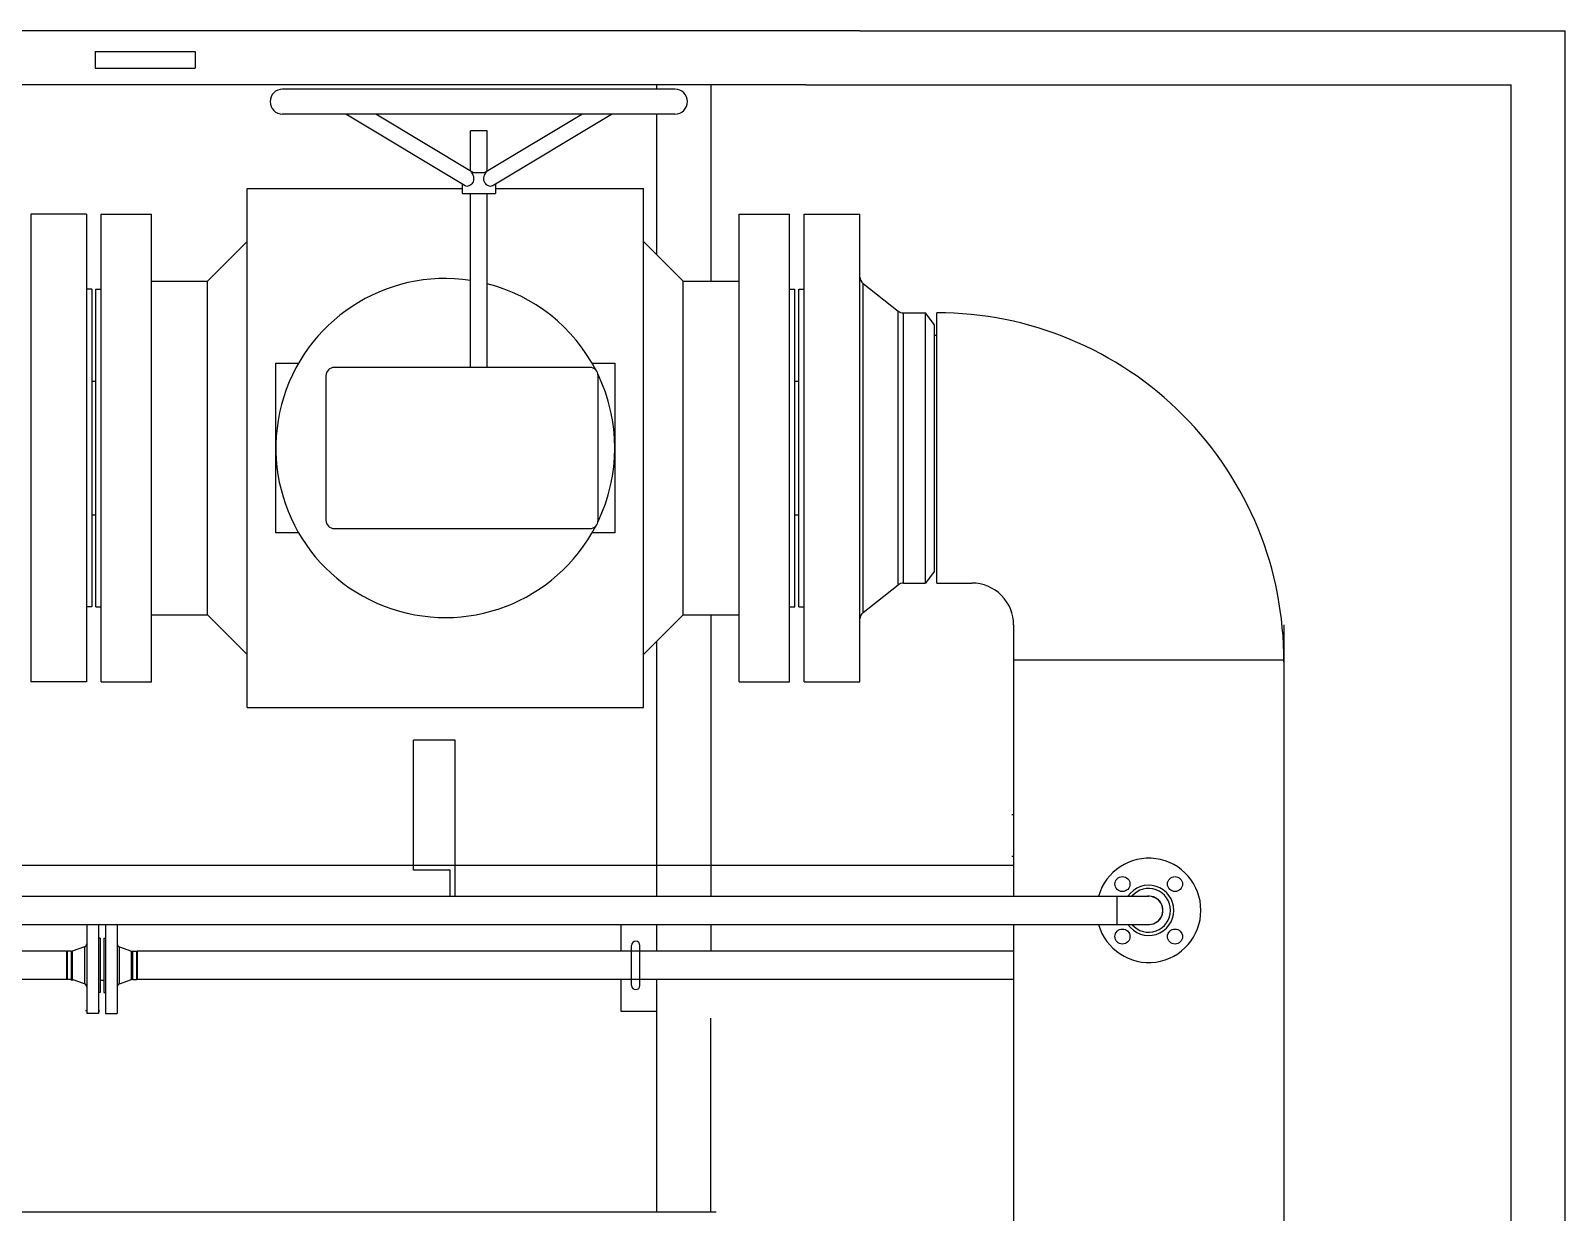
# Model space of a CAD drawing. Header units: millimetres. Extents: x 18255 to 228708, y -2217 to 146640.
# Drawn here: x 95868 to 97707, y 91792 to 93208 of the extents above; entities that cross this region are included whole.
import ezdxf

# ---------------------------------------------------------------- set-up
doc = ezdxf.new("R2010")
doc.units = ezdxf.units.MM
doc.layers.add('设备', color=8, linetype='Continuous')

msp = doc.modelspace()

# ---------------------------------------------------------------- linework, layer by layer
at = {"layer": '设备'}
for p, q in [((96861.4, 93208.3), (95656.6, 93208.3)), ((96861.4, 93208.3), (97706.6, 93208.3)), ((97706.6, 90161.2), (97706.6, 93208.3)), ((95944.7, 93183.3), (95944.7, 93163.3)), ((95944.7, 93183.3), (96064.7, 93183.3)), ((96064.7, 93183.3), (96064.7, 93163.3)), ((95944.7, 93163.3), (96064.7, 93163.3)), ((96796.4, 93143.3), (95721.6, 93143.3)), ((96639.5, 93138.3), (96169.5, 93138.3)), ((96617.7, 93143.3), (96617.7, 93138.3)), ((96682.7, 93143.3), (96682.7, 92908.3)), ((96796.4, 93143.3), (97641.6, 93143.3)), ((97641.6, 90161.2), (97641.6, 93143.3)), ((96639.5, 93108.3), (96169.5, 93108.3)), ((96388.2, 93022.4), (96245.4, 93108.3)), ((96397.4, 93038.3), (96281.1, 93108.3)), ((96411.6, 93038.3), (96527.9, 93108.3)), ((96420.8, 93022.4), (96563.6, 93108.3)), ((96617.7, 93108.3), (96617.7, 92940.2)), ((96394.5, 93040.1), (96394.5, 93088.3)), ((96414.5, 93088.3), (96394.5, 93088.3)), ((96414.5, 93040.1), (96414.5, 93088.3)), ((96395.8, 93038.3), (96413.2, 93038.3)), ((96126.9, 92397.3), (96126.9, 93019.3)), ((96126.9, 93019.3), (96384.5, 93019.3)), ((96384.5, 93024.6), (96384.5, 93013.3)), ((96390.4, 93021.8), (96388.2, 93022.4)), ((96420.8, 93022.4), (96418.6, 93021.8)), ((96424.5, 93024.6), (96424.5, 93013.3)), ((96424.5, 93019.3), (96602.1, 93019.3)), ((96602.1, 92397.3), (96602.1, 93019.3)), ((96384.5, 93013.3), (96424.5, 93013.3)), ((96394.5, 92804.9), (96394.5, 93013.3)), ((96414.5, 92804.9), (96414.5, 93013.3)), ((95867.6, 92988.3), (95867.6, 92428.3)), ((95934.6, 92988.3), (95867.6, 92988.3)), ((95934.6, 92988.3), (95934.6, 92428.3)), ((95951.9, 92428.3), (95951.9, 92988.3)), ((95951.9, 92988.3), (96012.5, 92988.3)), ((96012.5, 92428.3), (96012.5, 92988.3)), ((96716.5, 92428.3), (96716.5, 92988.3)), ((96716.5, 92988.3), (96777.1, 92988.3)), ((96777.1, 92428.3), (96777.1, 92988.3)), ((96794.4, 92428.3), (96794.4, 92988.3)), ((96794.4, 92988.3), (96861.4, 92988.3)), ((96861.4, 92428.3), (96861.4, 92988.3)), ((96079.5, 92908.3), (96126.9, 92955.7)), ((96602.1, 92955.7), (96649.5, 92908.3)), ((96012.5, 92908.3), (96079.5, 92908.3)), ((96079.5, 92508.3), (96079.5, 92908.3)), ((96649.5, 92508.3), (96649.5, 92908.3)), ((96649.5, 92908.3), (96716.5, 92908.3)), ((95941, 92898.8), (95934.6, 92898.8)), ((95941, 92898.8), (95941, 92517.8)), ((95945.5, 92517.8), (95945.5, 92898.8)), ((95945.5, 92898.8), (95951.9, 92898.8)), ((96777.1, 92898.8), (96783.5, 92898.8)), ((96783.5, 92517.8), (96783.5, 92898.8)), ((96788, 92517.8), (96788, 92898.8)), ((96788, 92898.8), (96794.4, 92898.8)), ((96865.2, 92905.3), (96907.2, 92872.4)), ((96865.2, 92511.3), (96865.2, 92905.3)), ((96907.2, 92544.3), (96907.2, 92872.4)), ((96913.4, 92546.4), (96913.4, 92870.3)), ((96913.4, 92870.3), (96939.7, 92870.3)), ((96950.4, 92856.3), (96939.7, 92870.3)), ((96939.7, 92546.4), (96939.7, 92870.3)), ((96953.4, 92546.4), (96953.4, 92870.3)), ((96950.4, 92856.3), (96950.4, 92560.4)), ((96953.4, 92843.3), (96950.4, 92843.3)), ((96161.4, 92606.8), (96161.4, 92809.9)), ((96161.4, 92809.9), (96189, 92809.9)), ((96537.6, 92804.9), (96231.4, 92804.9)), ((96539.7, 92809.9), (96567.6, 92809.9)), ((96567.6, 92809.9), (96567.6, 92606.8)), ((95941, 92788.3), (95945.5, 92788.3)), ((96221.4, 92794.9), (96221.4, 92621.8)), ((96547.6, 92621.8), (96547.6, 92794.9)), ((96783.5, 92788.3), (96788, 92788.3)), ((95941, 92628.3), (95945.5, 92628.3)), ((96783.5, 92628.3), (96788, 92628.3)), ((96189, 92606.8), (96161.4, 92606.8)), ((96231.4, 92611.8), (96537.6, 92611.8)), ((96567.6, 92606.8), (96539.7, 92606.8)), ((96950.4, 92560.4), (96939.7, 92546.4)), ((96865.2, 92511.3), (96907.2, 92544.3)), ((96913.4, 92546.4), (96939.7, 92546.4)), ((96953.4, 92546.4), (96995.5, 92546.4)), ((95941, 92517.8), (95934.6, 92517.8)), ((95945.5, 92517.8), (95951.9, 92517.8)), ((96012.5, 92508.3), (96079.5, 92508.3)), ((96079.5, 92508.3), (96126.9, 92461)), ((96602.1, 92461), (96649.5, 92508.3)), ((96649.5, 92508.3), (96716.5, 92508.3)), ((96682.7, 92508.3), (96682.7, 92208.3)), ((96777.1, 92517.8), (96783.5, 92517.8)), ((96788, 92517.8), (96794.4, 92517.8)), ((97045.5, 92496.4), (97045.5, 92454.3)), ((97369.4, 92496.4), (97369.4, 92454.3)), ((96617.7, 92476.5), (96617.7, 92208.3)), ((97045.5, 92454.3), (97045.5, 92171.2)), ((97045.5, 92454.3), (97369.4, 92454.3)), ((97045.5, 92454.3), (97369.4, 92454.3)), ((97369.4, 92454.3), (97369.4, 92320.2)), ((95934.6, 92428.3), (95867.6, 92428.3)), ((95951.9, 92428.3), (96012.5, 92428.3)), ((96716.5, 92428.3), (96777.1, 92428.3)), ((96794.4, 92428.3), (96861.4, 92428.3)), ((96126.9, 92397.3), (96602.1, 92397.3)), ((96326.2, 92202.3), (96326.2, 92358.3)), ((96376.2, 92358.3), (96326.2, 92358.3)), ((96376.2, 92171.2), (96376.2, 92358.3)), ((97369.4, 92337.5), (97369.4, 91566.3)), ((97043.2, 92269.3), (97045.5, 92269.3)), ((96617.7, 92259.8), (96617.7, 92171.2)), ((96682.7, 92259.8), (96682.7, 92171.2)), ((95703.3, 92208.3), (97045.5, 92208.3)), ((97043.2, 92219.3), (97045.5, 92219.3)), ((96370.2, 92202.3), (96326.2, 92202.3)), ((96370.2, 92171.2), (96370.2, 92202.3)), ((95822.3, 92171.2), (97207.4, 92171.2)), ((97169.4, 92137.5), (97169.4, 92171.2)), ((95822.3, 92137.5), (97207.4, 92137.5)), ((95934.7, 92137.5), (95934.7, 92030.8)), ((95948.7, 92137.5), (95948.7, 92030.8)), ((95957.2, 92137.5), (95957.2, 92030.8)), ((95971.2, 92137.5), (95971.2, 92030.8)), ((96574.7, 92137.5), (96574.7, 92105.2)), ((96617.7, 92137.5), (96617.7, 92105.2)), ((96682.7, 92137.5), (96682.7, 92105.2)), ((97045.5, 92137.5), (97045.5, 91566.3)), ((95950.7, 92120.8), (95948.7, 92120.8)), ((95950.7, 92120.8), (95950.7, 92055.8)), ((95955.2, 92120.8), (95955.2, 92055.8)), ((95955.2, 92120.8), (95957.2, 92120.8)), ((95910.7, 92105.2), (95777.8, 92105.2)), ((95910.7, 92105.2), (95910.7, 92071.5)), ((95911, 92105), (95911.2, 92105.2)), ((95911.2, 92105.2), (95911.2, 92071.5)), ((95916, 92105.2), (95911.2, 92105.2)), ((95916, 92105.2), (95916, 92071.5)), ((95932, 92110.4), (95917.3, 92105.4)), ((95917.3, 92105.4), (95917.3, 92071.3)), ((95932, 92110.4), (95932, 92066.3)), ((95973.9, 92110.4), (95988.6, 92105.4)), ((95973.9, 92066.3), (95973.9, 92110.4)), ((95988.6, 92071.3), (95988.6, 92105.4)), ((95989.9, 92071.5), (95989.9, 92105.2)), ((95989.9, 92105.2), (95994.7, 92105.2)), ((95994.9, 92105), (95994.7, 92105.2)), ((95994.7, 92071.5), (95994.7, 92105.2)), ((95995.2, 92105.2), (95995.2, 92071.5)), ((97016.2, 92105.2), (95995.2, 92105.2)), ((96587.7, 92064.3), (96587.7, 92112.3)), ((96597.7, 92064.3), (96597.7, 92112.3)), ((97045.5, 92105.2), (96776.4, 92105.2)), ((95910.7, 92071.5), (94609.8, 92071.5)), ((95911, 92071.7), (95911.2, 92071.5)), ((95916, 92071.5), (95911.2, 92071.5)), ((95918.6, 92070.8), (95915.6, 92070.8)), ((95932, 92066.3), (95917.3, 92071.3)), ((95950.7, 92070.8), (95955.2, 92070.8)), ((95973.9, 92066.3), (95988.6, 92071.3)), ((95989.9, 92071.5), (95994.7, 92071.5)), ((95994.9, 92071.7), (95994.7, 92071.5)), ((97016.2, 92071.5), (95995.2, 92071.5)), ((96574.7, 92071.5), (96574.7, 92033.3)), ((96617.7, 92071.5), (96617.7, 92025.2)), ((97045.5, 92071.5), (96776.4, 92071.5)), ((95950.7, 92055.8), (95948.7, 92055.8)), ((95955.2, 92055.8), (95957.2, 92055.8)), ((95934.7, 92033.8), (95933.1, 92033.8)), ((95948.7, 92030.8), (95934.7, 92030.8)), ((95948.7, 92033.8), (95950.4, 92033.8)), ((95957.2, 92030.8), (95971.2, 92030.8)), ((96574.7, 92033.3), (96617.7, 92033.3)), ((96617.7, 92025.2), (96617.7, 91792.5)), ((96682.7, 91792.5), (96682.7, 92025.2)), ((96689.1, 91792.5), (95802.3, 91792.5))]:
    msp.add_line(p, q, dxfattribs=at)
for centre in [(97175.9, 92185.8), (97238.9, 92185.8), (97175.9, 92122.9), (97238.9, 92122.9)]:
    msp.add_circle(centre, 9, dxfattribs=at)
for centre, radius, start, end in [((96169.5, 93123.3), 15, 90, 270), ((96639.5, 93123.3), 15, 270, 90), ((96385, 93030.2), 13.5, 33.6893, 36.9636), ((96424, 93030.2), 13.5, 143.0364, 146.3079), ((96364.5, 92708.3), 203.1, 81.4795, 332.595), ((96871.4, 92913.2), 10, 180, 231.8845), ((96364.5, 92708.3), 203.1, 27.405, 75.7354), ((96913.4, 92880.3), 10, 231.8845, 270), ((96953.7, 92454.7), 415.6, 359.6323, 90.0451), ((96231.4, 92794.9), 10, 90, 180), ((96537.6, 92794.9), 10, 0, 90), ((96364.5, 92708.3), 203.1, 334.2749, 25.7251), ((96231.4, 92621.8), 10, 180, 270), ((96537.6, 92621.8), 10, 270, 0), ((96913.4, 92536.4), 10, 90, 128.1155), ((96995.5, 92496.4), 50, 359.9999, 90.0001), ((96871.4, 92503.5), 10, 128.1155, 180), ((97207.4, 92154.3), 62.5, 195.6423, 164.3577), ((97207.4, 92154.3), 30.1, 214.1152, 145.8812), ((97207.4, 92154.3), 26.2, 219.9938, 140.0141), ((97207.4, 92154.3), 17, 265.5364, 94.4668), ((97207.4, 92154.3), 16.9, 270, 90), ((96592.7, 92112.3), 5, 0, 180), ((95916, 92109.2), 4, 270, 288.8636), ((95930.7, 92114.2), 4, 288.8636, 0), ((95975.2, 92114.2), 4, 180, 251.1364), ((95989.9, 92109.2), 4, 251.1364, 270), ((95916, 92067.5), 4, 71.1364, 90), ((95930.7, 92062.5), 4, 0, 71.1364), ((95975.2, 92062.5), 4, 108.8636, 180), ((95989.9, 92067.5), 4, 90, 108.8636), ((96592.7, 92064.3), 5, 180, 0)]:
    msp.add_arc(centre, radius, start, end, dxfattribs=at)
for points, start_tangent, end_tangent in [([(96396.3, 93037.7), (96397.5, 93035.4), (96398.4, 93032.1), (96398.2, 93028.8), (96397.1, 93025.9), (96395.1, 93023.8), (96392.8, 93022.4), (96390.4, 93021.8)], (0.55473, -0.832031), (-1, 0)), ([(96418.6, 93021.8), (96416.3, 93022.3), (96413.9, 93023.7), (96412, 93025.9), (96410.8, 93028.8), (96410.6, 93032), (96411.5, 93035.4), (96412.7, 93037.7)], (-1, 0), (0.554771, 0.832003))]:
    msp.add_spline(points, degree=3, dxfattribs=dict(at, start_tangent=start_tangent, end_tangent=end_tangent))

doc.saveas('drawing.dxf')
